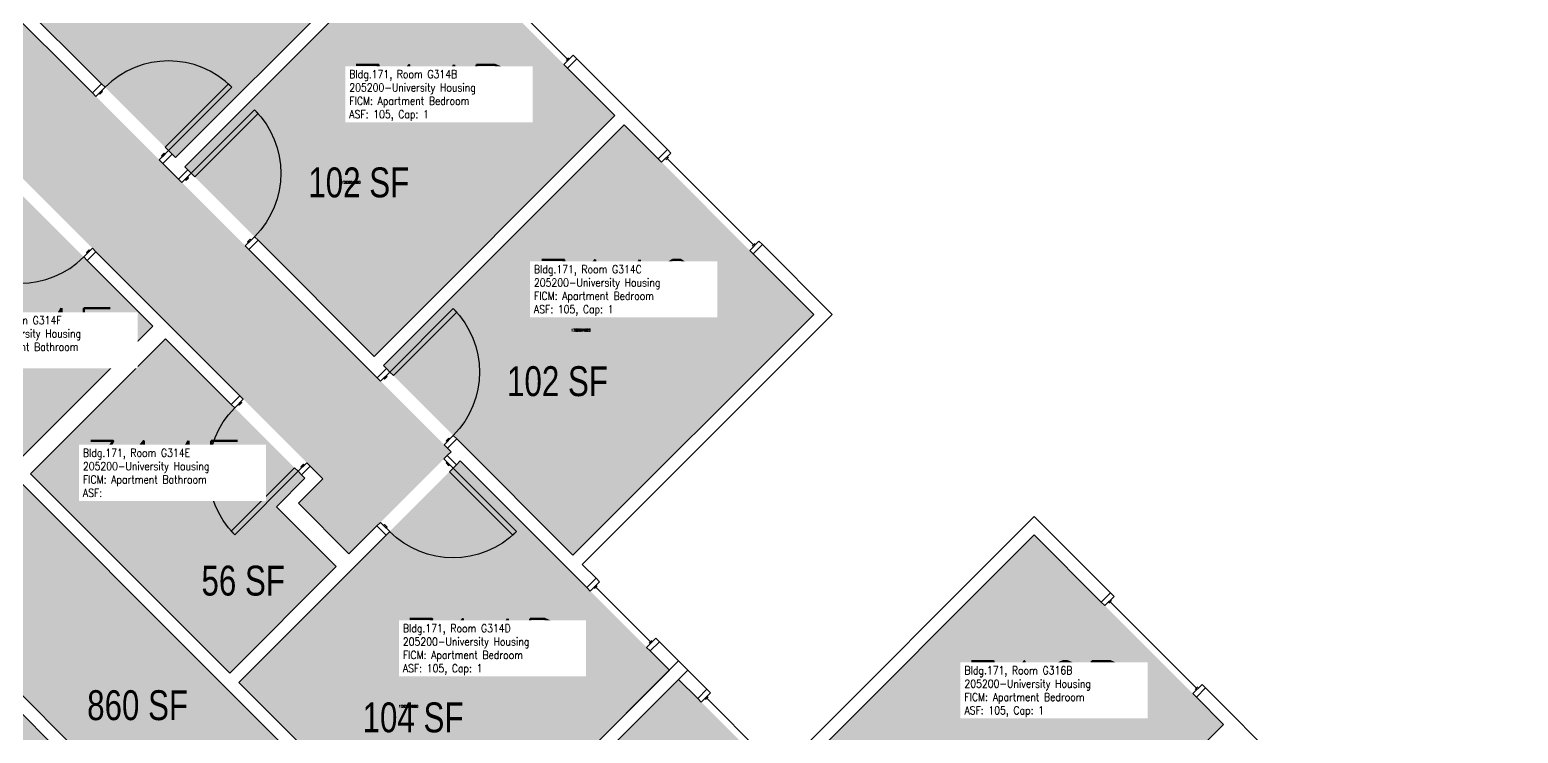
# Model space of a CAD drawing. Header units: inches. Extents: x 1063 to 4030, y -1482 to 1605.
# Drawn here: x 2972 to 3570, y 579 to 862 of the extents above; entities that cross this region are included whole.
import ezdxf
from ezdxf.enums import TextEntityAlignment as Align

# ---------------------------------------------------------------- set-up
doc = ezdxf.new("R2010")
doc.units = ezdxf.units.IN
doc.header["$LTSCALE"] = 192
doc.header["$MEASUREMENT"] = 0
for name, color, linetype in [('A-DOOR', 2, 'Continuous'), ('A-GLAZ', 1, 'Continuous'), ('A-IDEN-RNUM', 7, 'Continuous'), ('A-IDEN-SNUM', 4, 'Continuous'), ('A-IDEN-VNUM', 4, 'Continuous'), ('A-WALL', 5, 'Continuous'), ('AREA-TEXT', 3, 'Continuous'), ('Rooms-Category-Color', 7, 'Continuous'), ('Rooms-College-Color', 7, 'Continuous'), ('Rooms-Department-Color', 7, 'Continuous'), ('Rooms-Division-Color', 7, 'Continuous'), ('Rooms-Information', 7, 'Continuous')]:
    doc.layers.add(name, color=color, linetype=linetype)
doc.styles.add('AREA', font='arial.ttf', dxfattribs={"width": 0.75, "height": 12})
doc.styles.add('ROOMSNUMBER', font='txt.shx', dxfattribs={"height": 0.03})
doc.styles.add('ROOMVNUMBER', font='simplex.shx', dxfattribs={"width": 0.85})

msp = doc.modelspace()

# ---------------------------------------------------------------- hatches: boundary and pattern name
h = msp.add_hatch()
h.set_pattern_fill('ANSI31', color=256, style=0)
h.set_pattern_definition([(90, (3642.63514, 926.84186), (0.125, 2e-14), [])])
h.paths.add_polyline_path([(2995.34, 748.31), (2953.8, 789.84), (2947.29, 783.33), (2988.82, 741.8)], flags=9)
at = {"layer": 'Rooms-Category-Color', "true_color": 0xadadad}
msp.add_hatch(color=253, dxfattribs=at).paths.add_polyline_path([(2330.9, 1232.94), (2373.33, 1275.37), (2633.56, 1015.13), (2651.24, 1032.81), (2709.45, 974.59), (2691.78, 956.92), (2821.91, 826.78), (2839.59, 844.46), (2897.8, 786.25), (2880.12, 768.57), (3535.92, 112.77), (3553.6, 130.45), (3595.4, 88.64), (3577.73, 70.96), (3700.48, -51.78), (3658.05, -94.21), (3535.3, 28.54), (3517.62, 10.86), (3475.82, 52.67), (3493.49, 70.35), (2837.69, 726.14), (2820.02, 708.47), (2761.81, 766.68), (2779.48, 784.36), (2649.35, 914.49), (2631.67, 896.81), (2573.46, 955.02), (2591.14, 972.7)])
at = {"layer": 'Rooms-Category-Color', "true_color": 0x728ef3}
for points in [[(2936.89, 1068.18), (3032.7, 972.37), (2947.14, 886.81), (3141.6, 692.36), (3100.58, 651.34), (3080.26, 671.67), (3090.07, 681.49), (2965.59, 805.96), (2955.78, 796.15), (2935.45, 816.48), (2945.26, 826.29), (2922.85, 848.7), (2913.21, 839.07), (2916.93, 835.36), (2921.43, 839.86), (2936.42, 824.87), (2901.51, 789.96), (2886.52, 804.95), (2892.89, 811.31), (2889.17, 815.03), (2882.81, 808.66), (2839.59, 851.89), (2903.58, 915.88), (2853.98, 965.48), (2864.32, 975.82), (2854.42, 985.72)], [(3127.64, 907.13), (3051.27, 983.5), (2954.58, 886.8), (3030.94, 810.43), (3127.32, 906.83)], [(3207.46, 827.32), (3131.35, 903.42), (3034.66, 806.74), (3110.76, 730.62), (3207.13, 827.01)], [(3211.17, 823.6), (3287.27, 747.5), (3190.57, 650.81), (3114.47, 726.93), (3210.85, 823.3)], [(2967.55, 688.57), (2887.55, 768.56), (2930.33, 811.34), (2954.38, 787.3), (2965.87, 798.79), (3021.83, 742.83)], [(3082.91, 681.75), (3026.95, 737.7), (2972.68, 683.43), (3052.68, 603.44), (3095.47, 646.21), (3071.43, 670.25)], [(3140.36, 515.76), (3229.29, 604.67), (3145.32, 688.64), (3056.4, 599.72)], [(3355.23, 486.15), (3279.13, 562.25), (3375.83, 658.95), (3451.93, 582.84)], [(2924.51, 523.37), (2868.55, 579.32), (2922.82, 633.59), (3002.82, 553.6), (2960.05, 510.81), (2936.01, 534.85)], [(3316.96, 516.99), (3228.04, 428.08), (3144.07, 512.04), (3232.99, 600.96)]]:
    msp.add_hatch(color=171, dxfattribs=at).paths.add_polyline_path(points)
at = {"layer": 'Rooms-College-Color', "true_color": 0xadadad}
for points in [[(2330.9, 1232.94), (2373.33, 1275.37), (2633.56, 1015.13), (2651.24, 1032.81), (2709.45, 974.59), (2691.78, 956.92), (2821.91, 826.78), (2839.59, 844.46), (2897.8, 786.25), (2880.12, 768.57), (3535.92, 112.77), (3553.6, 130.45), (3595.4, 88.64), (3577.73, 70.96), (3700.48, -51.78), (3658.05, -94.21), (3535.3, 28.54), (3517.62, 10.86), (3475.82, 52.67), (3493.49, 70.35), (2837.69, 726.14), (2820.02, 708.47), (2761.81, 766.68), (2779.48, 784.36), (2649.35, 914.49), (2631.67, 896.81), (2573.46, 955.02), (2591.14, 972.7)], [(2936.89, 1068.18), (3032.7, 972.37), (2947.14, 886.81), (3141.6, 692.36), (3100.58, 651.34), (3080.26, 671.67), (3090.07, 681.49), (2965.59, 805.96), (2955.78, 796.15), (2935.45, 816.48), (2945.26, 826.29), (2922.85, 848.7), (2913.21, 839.07), (2916.93, 835.36), (2921.43, 839.86), (2936.42, 824.87), (2901.51, 789.96), (2886.52, 804.95), (2892.89, 811.31), (2889.17, 815.03), (2882.81, 808.66), (2839.59, 851.89), (2903.58, 915.88), (2853.98, 965.48), (2864.32, 975.82), (2854.42, 985.72)], [(3127.64, 907.13), (3051.27, 983.5), (2954.58, 886.8), (3030.94, 810.43), (3127.32, 906.83)], [(3207.46, 827.32), (3131.35, 903.42), (3034.66, 806.74), (3110.76, 730.62), (3207.13, 827.01)], [(3211.17, 823.6), (3287.27, 747.5), (3190.57, 650.81), (3114.47, 726.93), (3210.85, 823.3)], [(2967.55, 688.57), (2887.55, 768.56), (2930.33, 811.34), (2954.38, 787.3), (2965.87, 798.79), (3021.83, 742.83)], [(3082.91, 681.75), (3026.95, 737.7), (2972.68, 683.43), (3052.68, 603.44), (3095.47, 646.21), (3071.43, 670.25)], [(3140.36, 515.76), (3229.29, 604.67), (3145.32, 688.64), (3056.4, 599.72)], [(3355.23, 486.15), (3279.13, 562.25), (3375.83, 658.95), (3451.93, 582.84)], [(2924.51, 523.37), (2868.55, 579.32), (2922.82, 633.59), (3002.82, 553.6), (2960.05, 510.81), (2936.01, 534.85)], [(3316.96, 516.99), (3228.04, 428.08), (3144.07, 512.04), (3232.99, 600.96)]]:
    msp.add_hatch(color=253, dxfattribs=at).paths.add_polyline_path(points)
at = {"layer": 'Rooms-Department-Color', "true_color": 0xacacac}
msp.add_hatch(color=253, dxfattribs=at).paths.add_polyline_path([(2330.9, 1232.94), (2373.33, 1275.37), (2633.56, 1015.13), (2651.24, 1032.81), (2709.45, 974.59), (2691.78, 956.92), (2821.91, 826.78), (2839.59, 844.46), (2897.8, 786.25), (2880.12, 768.57), (3535.92, 112.77), (3553.6, 130.45), (3595.4, 88.64), (3577.73, 70.96), (3700.48, -51.78), (3658.05, -94.21), (3535.3, 28.54), (3517.62, 10.86), (3475.82, 52.67), (3493.49, 70.35), (2837.69, 726.14), (2820.02, 708.47), (2761.81, 766.68), (2779.48, 784.36), (2649.35, 914.49), (2631.67, 896.81), (2573.46, 955.02), (2591.14, 972.7)])
at = {"layer": 'Rooms-Department-Color', "true_color": 0x604aed}
for points in [[(2936.89, 1068.18), (3032.7, 972.37), (2947.14, 886.81), (3141.6, 692.36), (3100.58, 651.34), (3080.26, 671.67), (3090.07, 681.49), (2965.59, 805.96), (2955.78, 796.15), (2935.45, 816.48), (2945.26, 826.29), (2922.85, 848.7), (2913.21, 839.07), (2916.93, 835.36), (2921.43, 839.86), (2936.42, 824.87), (2901.51, 789.96), (2886.52, 804.95), (2892.89, 811.31), (2889.17, 815.03), (2882.81, 808.66), (2839.59, 851.89), (2903.58, 915.88), (2853.98, 965.48), (2864.32, 975.82), (2854.42, 985.72)], [(3127.64, 907.13), (3051.27, 983.5), (2954.58, 886.8), (3030.94, 810.43), (3127.32, 906.83)], [(3207.46, 827.32), (3131.35, 903.42), (3034.66, 806.74), (3110.76, 730.62), (3207.13, 827.01)], [(3211.17, 823.6), (3287.27, 747.5), (3190.57, 650.81), (3114.47, 726.93), (3210.85, 823.3)], [(2967.55, 688.57), (2887.55, 768.56), (2930.33, 811.34), (2954.38, 787.3), (2965.87, 798.79), (3021.83, 742.83)], [(3082.91, 681.75), (3026.95, 737.7), (2972.68, 683.43), (3052.68, 603.44), (3095.47, 646.21), (3071.43, 670.25)], [(3140.36, 515.76), (3229.29, 604.67), (3145.32, 688.64), (3056.4, 599.72)], [(3355.23, 486.15), (3279.13, 562.25), (3375.83, 658.95), (3451.93, 582.84)], [(2924.51, 523.37), (2868.55, 579.32), (2922.82, 633.59), (3002.82, 553.6), (2960.05, 510.81), (2936.01, 534.85)], [(3316.96, 516.99), (3228.04, 428.08), (3144.07, 512.04), (3232.99, 600.96)]]:
    msp.add_hatch(color=173, dxfattribs=at).paths.add_polyline_path(points)
at = {"layer": 'Rooms-Division-Color', "true_color": 0xadadad}
msp.add_hatch(color=253, dxfattribs=at).paths.add_polyline_path([(2330.9, 1232.94), (2373.33, 1275.37), (2633.56, 1015.13), (2651.24, 1032.81), (2709.45, 974.59), (2691.78, 956.92), (2821.91, 826.78), (2839.59, 844.46), (2897.8, 786.25), (2880.12, 768.57), (3535.92, 112.77), (3553.6, 130.45), (3595.4, 88.64), (3577.73, 70.96), (3700.48, -51.78), (3658.05, -94.21), (3535.3, 28.54), (3517.62, 10.86), (3475.82, 52.67), (3493.49, 70.35), (2837.69, 726.14), (2820.02, 708.47), (2761.81, 766.68), (2779.48, 784.36), (2649.35, 914.49), (2631.67, 896.81), (2573.46, 955.02), (2591.14, 972.7)])
at = {"layer": 'Rooms-Division-Color', "true_color": 0x604aed}
for points in [[(2936.89, 1068.18), (3032.7, 972.37), (2947.14, 886.81), (3141.6, 692.36), (3100.58, 651.34), (3080.26, 671.67), (3090.07, 681.49), (2965.59, 805.96), (2955.78, 796.15), (2935.45, 816.48), (2945.26, 826.29), (2922.85, 848.7), (2913.21, 839.07), (2916.93, 835.36), (2921.43, 839.86), (2936.42, 824.87), (2901.51, 789.96), (2886.52, 804.95), (2892.89, 811.31), (2889.17, 815.03), (2882.81, 808.66), (2839.59, 851.89), (2903.58, 915.88), (2853.98, 965.48), (2864.32, 975.82), (2854.42, 985.72)], [(3127.64, 907.13), (3051.27, 983.5), (2954.58, 886.8), (3030.94, 810.43), (3127.32, 906.83)], [(3207.46, 827.32), (3131.35, 903.42), (3034.66, 806.74), (3110.76, 730.62), (3207.13, 827.01)], [(3211.17, 823.6), (3287.27, 747.5), (3190.57, 650.81), (3114.47, 726.93), (3210.85, 823.3)], [(2967.55, 688.57), (2887.55, 768.56), (2930.33, 811.34), (2954.38, 787.3), (2965.87, 798.79), (3021.83, 742.83)], [(3082.91, 681.75), (3026.95, 737.7), (2972.68, 683.43), (3052.68, 603.44), (3095.47, 646.21), (3071.43, 670.25)], [(3140.36, 515.76), (3229.29, 604.67), (3145.32, 688.64), (3056.4, 599.72)], [(3355.23, 486.15), (3279.13, 562.25), (3375.83, 658.95), (3451.93, 582.84)], [(2924.51, 523.37), (2868.55, 579.32), (2922.82, 633.59), (3002.82, 553.6), (2960.05, 510.81), (2936.01, 534.85)], [(3316.96, 516.99), (3228.04, 428.08), (3144.07, 512.04), (3232.99, 600.96)]]:
    msp.add_hatch(color=173, dxfattribs=at).paths.add_polyline_path(points)

# ---------------------------------------------------------------- linework, layer by layer
at = {"layer": 'A-DOOR'}
for points in [[(2998.94, 835.02), (2997.52, 836.43), (3001.24, 840.14), (3002.65, 838.73)], [(3000.18, 836.25), (3000.53, 835.9), (3001.59, 836.96), (3001.24, 837.31)], [(3028.11, 813.27), (3026.69, 814.69), (3052.15, 840.14), (3053.56, 838.73)], [(3037.21, 804.17), (3038.62, 802.75), (3064.08, 828.21), (3062.67, 829.62)], [(3024.39, 809.56), (3025.81, 808.15), (3029.52, 811.86), (3028.11, 813.27)], [(3025.63, 810.8), (3025.28, 811.15), (3026.34, 812.21), (3026.69, 811.86)], [(3033.5, 800.46), (3032.08, 801.87), (3035.8, 805.58), (3037.21, 804.17)], [(3034.74, 801.69), (3035.09, 801.34), (3036.15, 802.4), (3035.8, 802.75)], [(3058.95, 775), (3060.37, 773.59), (3064.08, 777.3), (3062.67, 778.71)], [(3060.19, 776.24), (3059.84, 776.59), (3060.9, 777.65), (3061.25, 777.3)], [(2997.51, 774.04), (2998.93, 772.63), (2995.48, 769.18), (2994.07, 770.59)], [(2996.54, 773.07), (2996.19, 773.42), (2995.13, 772.36), (2995.48, 772.01)], [(3117.02, 724.35), (3118.44, 722.94), (3143.9, 748.4), (3142.48, 749.81)], [(3113.31, 720.64), (3111.9, 722.06), (3115.61, 725.77), (3117.02, 724.35)], [(3114.55, 721.88), (3114.9, 721.53), (3115.96, 722.59), (3115.61, 722.94)], [(3058.15, 713.4), (3056.73, 714.82), (3053.29, 711.37), (3054.7, 709.96)], [(3057.17, 712.43), (3057.53, 712.08), (3056.47, 711.02), (3056.11, 711.37)], [(3138.77, 695.19), (3140.18, 693.77), (3143.9, 697.48), (3142.48, 698.9)], [(3140.01, 696.42), (3139.65, 696.78), (3140.71, 697.84), (3141.07, 697.48)], [(3083.6, 687.95), (3085.02, 686.53), (3081.57, 683.09), (3080.16, 684.5)], [(3138.68, 689.44), (3140.1, 690.86), (3143.81, 687.14), (3142.39, 685.73)], [(3139.92, 688.2), (3139.57, 687.85), (3140.63, 686.79), (3140.98, 687.14)], [(3080.16, 684.5), (3078.74, 685.92), (3053.29, 660.46), (3054.7, 659.05)], [(3082.63, 686.98), (3082.28, 687.33), (3081.22, 686.27), (3081.57, 685.92)], [(3142.39, 685.73), (3140.98, 684.31), (3166.44, 658.86), (3167.85, 660.27)], [(3113.23, 663.99), (3111.81, 662.57), (3115.52, 658.86), (3116.94, 660.27)], [(3114.46, 662.75), (3114.82, 663.1), (3115.88, 662.04), (3115.52, 661.69)]]:
    msp.add_lwpolyline(points, close=True, dxfattribs=at)
for centre, start, end in [((3028.11, 813.27), 45, 135), ((2968.61, 796.05), 225, 315)]:
    msp.add_arc(centre, 36, start, end, dxfattribs=at)
at = {"layer": 'A-DOOR', "extrusion": (0, 0, -1)}
for centre, start, end in [((-3037.21, 804.17), 135, 225), ((-3117.02, 724.35), 135, 225), ((-3080.16, 684.5), 315, 45), ((-3142.39, 685.73), 225, 315)]:
    msp.add_arc(centre, 36, start, end, dxfattribs=at)
at = {"layer": 'A-GLAZ'}
for p, q in [((3153.79, 884.69), (3188.44, 850.04)), ((3187.91, 849.51), (3188.97, 850.57)), ((3227.88, 809.54), (3228.94, 810.6)), ((3228.41, 810.07), (3263.06, 775.42)), ((3262.53, 774.89), (3263.59, 775.95)), ((3199.22, 637.38), (3200.28, 638.44)), ((3199.75, 637.91), (3221.67, 615.99)), ((3405.89, 631.54), (3406.95, 632.6)), ((3441.06, 597.42), (3406.42, 632.07)), ((3221.14, 615.46), (3222.2, 616.52)), ((3440.53, 596.89), (3441.6, 597.95)), ((3243.78, 592.83), (3244.84, 593.89)), ((3266.23, 571.44), (3244.31, 593.36))]:
    msp.add_line(p, q, dxfattribs=at)
for points in [[(3190.65, 851.54), (3192.07, 850.13), (3188.35, 846.42), (3186.94, 847.83)], [(3229.92, 812.28), (3228.5, 813.7), (3224.79, 809.98), (3226.2, 808.57)], [(3265.27, 776.93), (3266.68, 775.51), (3262.97, 771.8), (3261.56, 773.21)], [(3201.25, 640.12), (3199.84, 641.54), (3196.13, 637.83), (3197.54, 636.41)], [(3407.92, 634.28), (3406.5, 635.69), (3402.79, 631.98), (3404.21, 630.57)], [(3223.88, 617.5), (3225.3, 616.08), (3221.58, 612.37), (3220.17, 613.78)], [(3443.27, 598.92), (3444.69, 597.51), (3440.98, 593.8), (3439.56, 595.21)], [(3245.81, 595.57), (3244.4, 596.98), (3240.68, 593.27), (3242.1, 591.85)]]:
    msp.add_lwpolyline(points, close=True, dxfattribs=at)
at = {"layer": 'A-WALL'}
for p, q in [((3030.93, 810.44), (3127.63, 907.14)), ((3131.34, 903.43), (3034.65, 806.73)), ((2997.52, 836.43), (2947.14, 886.81)), ((2954.57, 886.81), (3001.24, 840.14)), ((3188.35, 846.42), (3192.07, 850.13)), ((3192.07, 850.13), (3228.5, 813.7)), ((3207.45, 827.33), (3188.35, 846.42)), ((3001.24, 840.14), (2997.52, 836.43)), ((3110.75, 730.63), (3207.45, 827.33)), ((3211.16, 823.61), (3114.46, 726.92)), ((3224.79, 809.98), (3211.16, 823.61)), ((3228.5, 813.7), (3224.79, 809.98)), ((3025.81, 808.15), (3029.52, 811.86)), ((3032.08, 801.87), (3025.81, 808.15)), ((3029.52, 811.86), (3030.93, 810.44)), ((3035.8, 805.58), (3032.08, 801.87)), ((3034.65, 806.73), (3035.8, 805.58)), ((3060.37, 773.59), (3064.08, 777.3)), ((3064.08, 777.3), (3110.75, 730.63)), ((2995.48, 769.18), (2998.93, 772.63)), ((2998.93, 772.63), (3056.73, 714.82)), ((3111.9, 722.06), (3060.37, 773.59)), ((3262.97, 771.8), (3266.68, 775.51)), ((3287.26, 747.51), (3262.97, 771.8)), ((3266.68, 775.51), (3294.69, 747.51)), ((3049.41, 599.28), (2880.12, 768.57)), ((3021.82, 742.84), (2995.48, 769.18)), ((3190.56, 650.81), (3287.26, 747.51)), ((3294.69, 747.51), (3194.28, 647.1)), ((2967.55, 688.57), (3021.82, 742.84)), ((3026.95, 737.71), (2972.68, 683.44)), ((3053.29, 711.37), (3026.95, 737.71)), ((3006.98, 556.86), (2837.69, 726.14)), ((3115.61, 725.77), (3111.9, 722.06)), ((3114.46, 726.92), (3115.61, 725.77)), ((3056.73, 714.82), (3053.29, 711.37)), ((3140.18, 693.77), (3143.9, 697.48)), ((3141.6, 692.36), (3140.18, 693.77)), ((3143.9, 697.48), (3190.56, 650.81)), ((3140.1, 690.86), (3141.6, 692.36)), ((3143.81, 687.14), (3140.1, 690.86)), ((3145.31, 688.64), (3143.81, 687.14)), ((3190.12, 643.83), (3145.31, 688.64)), ((2972.68, 683.44), (3052.68, 603.44)), ((3071.42, 670.26), (3082.91, 681.75)), ((3081.57, 683.09), (3085.02, 686.53)), ((3082.91, 681.75), (3081.57, 683.09)), ((3085.02, 686.53), (3090.07, 681.49)), ((3090.07, 681.49), (3080.26, 671.67)), ((3095.46, 646.22), (3071.42, 670.26)), ((3080.26, 671.67), (3100.58, 651.34)), ((3375.83, 666.37), (3275.42, 565.96)), ((3406.5, 635.69), (3375.83, 666.37)), ((3100.58, 651.34), (3109.95, 660.71)), ((3109.95, 660.71), (3111.81, 662.57)), ((3111.81, 662.57), (3115.52, 658.86)), ((3115.52, 658.86), (3113.67, 657)), ((3279.13, 562.25), (3375.83, 658.95)), ((3375.83, 658.95), (3402.79, 631.98)), ((3113.67, 657), (3056.39, 599.73)), ((3052.68, 603.44), (3095.46, 646.22)), ((3194.28, 647.1), (3199.84, 641.54)), ((3196.13, 637.83), (3190.12, 643.83)), ((3199.84, 641.54), (3196.13, 637.83)), ((3402.79, 631.98), (3406.5, 635.69)), ((2922.82, 633.59), (3002.83, 553.59)), ((3221.58, 612.37), (3225.3, 616.08)), ((3225.3, 616.08), (3236.7, 604.68)), ((3229.28, 604.68), (3221.58, 612.37)), ((3232.99, 608.39), (3136.65, 512.04)), ((3236.7, 604.68), (3140.36, 508.33)), ((3140.36, 515.76), (3229.28, 604.68)), ((3244.4, 596.98), (3232.99, 608.39)), ((3140.36, 508.33), (3049.41, 599.28)), ((3056.39, 599.73), (3140.36, 515.76)), ((3144.07, 512.04), (3232.99, 600.96)), ((3232.99, 600.96), (3240.68, 593.27)), ((3240.68, 593.27), (3244.4, 596.98)), ((3444.69, 597.51), (3440.98, 593.8)), ((3440.98, 593.8), (3451.93, 582.84)), ((3481.05, 561.15), (3444.69, 597.51)), ((3451.93, 582.84), (3355.23, 486.15))]:
    msp.add_line(p, q, dxfattribs=at)

# ---------------------------------------------------------------- texts
at = {"layer": 'A-IDEN-RNUM', "style": 'ROOMSNUMBER', "width": 0.85}
for s, p in [('0314-B0', (3101.32, 800.53)), ('0314-C0', (3193.76, 741.18)), ('0314-E0', (3020.25, 693.58)), ('0314-D0', (3124.47, 590.13))]:
    msp.add_text(s, height=1, dxfattribs=at).set_placement(p, align=Align.MIDDLE_CENTER)
at = {"layer": 'A-IDEN-SNUM', "style": 'ROOMSNUMBER', "width": 0.85}
for s, p in [('1710G314B0', (3101.32, 800.53)), ('1710G314C0', (3193.76, 741.18)), ('1710G314E0', (3020.25, 693.58)), ('1710G314D0', (3124.47, 590.13))]:
    msp.add_text(s, height=1, dxfattribs=at).set_placement(p, align=Align.MIDDLE_CENTER)
at = {"layer": 'A-IDEN-VNUM', "style": 'ROOMVNUMBER', "width": 0.85}
for s, p in [('314B', (3132.61, 836.46)), ('314C', (3207.22, 758.13)), ('314F', (2973.58, 738.72)), ('314E', (3025.13, 685.48)), ('314D', (3154.12, 613.95)), ('316B', (3379.7, 597.07))]:
    msp.add_text(s, height=22.5, dxfattribs=at).set_placement(p, align=Align.MIDDLE_CENTER)
at = {"layer": 'AREA-TEXT', "style": 'AREA', "width": 0.75}
for s, p in [('102 SF', (3104.54, 800.51)), ('102 SF', (3184.36, 720.69)), ('56 SF', (3058.11, 640.6)), ('860 SF', (3015.69, 590.58)), ('104 SF', (3126.33, 585.68))]:
    msp.add_text(s, height=12, dxfattribs=at).set_placement(p, align=Align.MIDDLE_CENTER)

# ---------------------------------------------------------------- next in the draw order: texts
at = {"layer": 'Rooms-Information', "char_height": 3.2143, "width": 72, "attachment_point": 7, "style": 'ROOMVNUMBER', "bg_fill": 3, "box_fill_scale": 1.5, "bg_fill_color": 256, "bg_fill_true_color": 13158600, "bg_fill_transparency": 0}
for s, insert in [('Bldg.171, Room G314B^M^J205200-University Housing^M^JFICM: Apartment Bedroom^M^JASF: 105, Cap: 1', (3100.73, 825.21)), ('Bldg.171, Room G314C^M^J205200-University Housing^M^JFICM: Apartment Bedroom^M^JASF: 105, Cap: 1', (3174.89, 746.88)), ('Bldg.171, Room G314F^M^J205200-University Housing^M^JFICM: Apartment Bathroom^M^JASF: ', (2942.16, 727.47)), ('Bldg.171, Room G314E^M^J205200-University Housing^M^JFICM: Apartment Bathroom^M^JASF: ', (2993.71, 674.23)), ('Bldg.171, Room G314D^M^J205200-University Housing^M^JFICM: Apartment Bedroom^M^JASF: 105, Cap: 1', (3122.24, 602.7)), ('Bldg.171, Room G316B^M^J205200-University Housing^M^JFICM: Apartment Bedroom^M^JASF: 105, Cap: 1', (3347.83, 585.82))]:
    msp.add_mtext(s, dxfattribs=dict(at, insert=insert))

doc.saveas('drawing.dxf')
